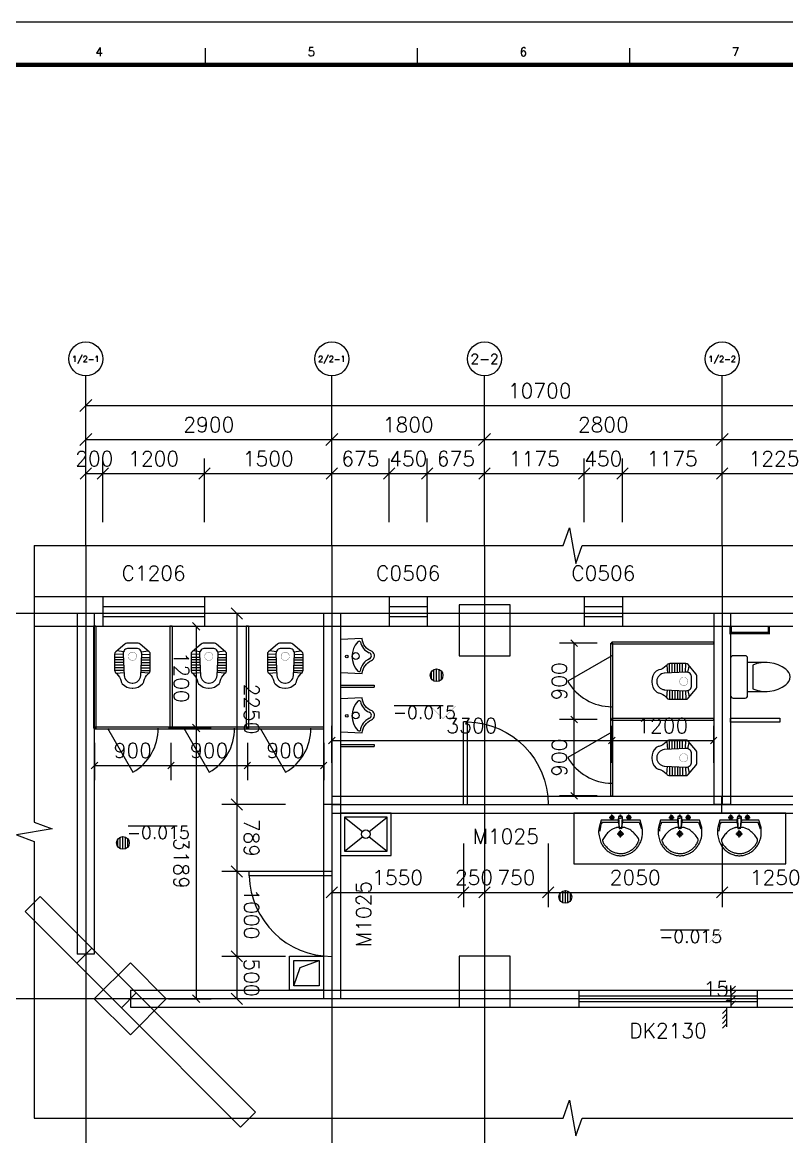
# Model space of a CAD drawing. Header units: inches. Extents: x 0 to 508000, y 0 to 738838.
# Drawn here: x 450194 to 459204, y 299308 to 312438 of the extents above; entities that cross this region are included whole.
import ezdxf
from ezdxf.enums import TextEntityAlignment as Align
from ezdxf.lldxf.tags import DXFTag

# ---------------------------------------------------------------- set-up
doc = ezdxf.new("R2010")
doc.units = ezdxf.units.IN
doc.header["$LTSCALE"] = 1000
doc.header["$MEASUREMENT"] = 0
doc.layers.get('0').update_dxf_attribs({"true_color": 0xffffff})
for name, color, linetype, true_color in [('AXIS', 3, 'Continuous', 0x00ff00), ('COLUMN', 7, 'Continuous', 0xc0c0c0), ('DIM_ELEV', 3, 'Continuous', 0x00ff00), ('DIM_SYMB', 3, 'Continuous', 0x00ff00), ('DOTE', 1, 'DOTE', 0xff0000), ('LATRINE', 6, 'Continuous', 0xff00ff), ('LVTRY', 6, 'Continuous', 0xff00ff), ('PUB_DIM', 3, 'Continuous', 0x00ff00), ('TK', 7, 'Continuous', 0xffffff), ('WALL', 7, 'Continuous', 0xc0c0c0), ('WINDOW', 4, 'Continuous', 0x00ffff), ('WINDOW_TEXT', 7, 'Continuous', 0xffffff), ('ZG-图框层', 4, 'Continuous', 0x00ffff), ('看线', 7, 'Continuous', 0x7fbfff)]:
    doc.layers.add(name, color=color, linetype=linetype, true_color=true_color)
doc.styles.add('ISOCP', font='txt.shx', dxfattribs={"height": 0.2, "bigfont": 'gbcbig.shx'})
doc.styles.add('TXTSTY_ANONYMOUS', font='txt.shx', dxfattribs={"height": 0.2, "bigfont": 'gbcbig.shx'})
tags = doc.linetypes.add('DOTE', pattern=[2.42, 2, -0.2, 0.02, -0.2]).pattern_tags.tags
tags[10:11] = [DXFTag(74, 4), DXFTag(75, 0), DXFTag(340, '0'), DXFTag(46, 0.0), DXFTag(50, 0.0), DXFTag(44, 0.0), DXFTag(45, 0.0)]
tags[8:9] = [DXFTag(74, 4), DXFTag(75, 0), DXFTag(340, '0'), DXFTag(46, 0.0), DXFTag(50, 0.0), DXFTag(44, 0.0), DXFTag(45, 0.0)]
tags[6:7] = [DXFTag(74, 4), DXFTag(75, 0), DXFTag(340, '0'), DXFTag(46, 0.0), DXFTag(50, 0.0), DXFTag(44, 0.0), DXFTag(45, 0.0)]
tags[4:5] = [DXFTag(74, 4), DXFTag(75, 0), DXFTag(340, '0'), DXFTag(46, 0.0), DXFTag(50, 0.0), DXFTag(44, 0.0), DXFTag(45, 0.0)]

# ---------------------------------------------------------------- blocks, each defined once
blk = doc.blocks.new('DAnoyomous14408')
at = {"layer": 'WALL', "lineweight": -3}
for p, q in [((450335, 305672), (450943, 305672)), ((450335, 305672), (450335, 305322)), ((450943, 305672), (450943, 305322)), ((450335, 305322), (450943, 305322))]:
    blk.add_line(p, q, dxfattribs=at)
blk = doc.blocks.new('DAnoyomous14418')
at = {"layer": 'WALL', "lineweight": -3}
for p, q in [((450406, 302137), (450229, 301960)), ((450406, 302137), (451013, 301529)), ((450229, 301960), (450837, 301352)), ((451013, 301529), (450837, 301352))]:
    blk.add_line(p, q, dxfattribs=at)
blk = doc.blocks.new('DAnoyomous14433')
at = {"layer": 'WALL', "lineweight": -3}
for p, q in [((458343, 305472), (458343, 303222)), ((458543, 305472), (458343, 305472)), ((458543, 305472), (458543, 303222)), ((458543, 303222), (458343, 303222))]:
    blk.add_line(p, q, dxfattribs=at)
blk = doc.blocks.new('DAnoyomous14439')
at = {"layer": 'WALL', "lineweight": -3}
for p, q in [((451468, 301033), (453843, 301033)), ((451468, 301033), (451468, 300833)), ((453843, 301033), (453843, 300833)), ((451468, 300833), (453843, 300833))]:
    blk.add_line(p, q, dxfattribs=at)
blk = doc.blocks.new('DAnoyomous14444')
at = {"layer": 'WALL', "lineweight": -3}
for p, q in [((455643, 305672), (458443, 305672)), ((455643, 305672), (455643, 305322)), ((458443, 305672), (458443, 305322)), ((455643, 305322), (458443, 305322))]:
    blk.add_line(p, q, dxfattribs=at)
blk = doc.blocks.new('DAnoyomous14452')
at = {"layer": 'WINDOW', "lineweight": -3}
for p, q in [((456818, 305672), (457268, 305672)), ((456818, 305672), (456818, 305322)), ((456818, 305556), (457268, 305556)), ((457268, 305672), (457268, 305322)), ((456818, 305439), (457268, 305439)), ((456818, 305322), (457268, 305322))]:
    blk.add_line(p, q, dxfattribs=at)
at = {"layer": 'WINDOW_TEXT', "style": 'TXTSTY_ANONYMOUS'}
blk.add_text('C0506', height=175, dxfattribs=at).set_placement((457043, 305947), align=Align.MIDDLE_CENTER)
blk = doc.blocks.new('DAnoyomous14465')
at = {"layer": 'WINDOW', "lineweight": -3}
for p, q in [((456755, 301033), (458855, 301033)), ((456755, 301033), (456755, 300833)), ((456755, 300967), (458855, 300967)), ((458855, 301033), (458855, 300833)), ((456755, 300900), (458855, 300900)), ((456755, 300833), (458855, 300833))]:
    blk.add_line(p, q, dxfattribs=at)
at = {"layer": 'WINDOW_TEXT', "style": 'TXTSTY_ANONYMOUS'}
blk.add_text('DK2130', height=175, dxfattribs=at).set_placement((457805, 300558), align=Align.MIDDLE_CENTER)
blk = doc.blocks.new('$DorLib2D$00000001')
at = {"lineweight": -3}
for p, q in [((0.45, 0.975), (0.5, 0.975)), ((0.45, 0), (0.45, 0.975)), ((0.5, 0), (0.5, 0.975)), ((0.5, 0), (0.45, 0))]:
    blk.add_line(p, q, dxfattribs=at)
at = {"lineweight": 13}
blk.add_arc((0.475, 0), 0.975, 91.4693, 180, dxfattribs=at)
blk = doc.blocks.new('DAnoyomous14469')
at = {"layer": 'WINDOW', "xscale": -1000, "yscale": 1000}
blk.add_blockref('$DorLib2D$00000001', (455893, 303222), dxfattribs=at)
at = {"layer": 'WINDOW_TEXT', "style": 'TXTSTY_ANONYMOUS'}
blk.add_text('M1025', height=175, dxfattribs=at).set_placement((455893, 302847), align=Align.MIDDLE_CENTER)
blk = doc.blocks.new('DAnoyomous14474')
at = {"layer": 'WALL', "lineweight": -3}
for p, q in [((453743, 305472), (453743, 303222)), ((453943, 305472), (453743, 305472)), ((453943, 305472), (453943, 303222)), ((453943, 303222), (453743, 303222))]:
    blk.add_line(p, q, dxfattribs=at)
blk = doc.blocks.new('DAnoyomous14495')
at = {"layer": 'AXIS', "lineweight": -3}
for p, q in [((461343, 308272), (461284, 308331)), ((461643, 308272), (461701, 308331)), ((450943, 306272), (450943, 308272)), ((453843, 306272), (453843, 308272)), ((455643, 306272), (455643, 308272)), ((458443, 306272), (458443, 308272)), ((461343, 306272), (461343, 308272)), ((461643, 306272), (461643, 308272))]:
    blk.add_line(p, q, dxfattribs=at)
for centre in [(450943, 308472), (453843, 308472), (455643, 308472), (458443, 308472), (461143, 308472), (461843, 308472)]:
    blk.add_circle(centre, 200, dxfattribs=at)
at = {"layer": 'AXIS', "color": 7, "true_color": 0xffffff, "style": 'TXTSTY_ANONYMOUS'}
for s, height, p in [('1/2-1', 70, (450943, 308472)), ('2/2-1', 70, (453843, 308472)), ('2-2', 116.7, (455643, 308472)), ('1/2-2', 70, (458443, 308472)), ('2-3', 116.7, (461143, 308472)), ('2-4', 116.7, (461843, 308472))]:
    blk.add_text(s, height=height, dxfattribs=at).set_placement(p, align=Align.MIDDLE_CENTER)
blk = doc.blocks.new('DAnoyomous14502')
at = {"layer": 'AXIS', "lineweight": -3}
for p, q in [((450943, 306651), (450943, 308097)), ((461643, 306651), (461643, 308097)), ((450872, 307852), (451013, 307993)), ((450943, 307922), (461643, 307922)), ((461572, 307852), (461713, 307993))]:
    blk.add_line(p, q, dxfattribs=at)
at = {"layer": 'AXIS', "color": 7, "true_color": 0xffffff, "style": 'TXTSTY_ANONYMOUS'}
blk.add_text('10700', height=175, dxfattribs=at).set_placement((456293, 308097), align=Align.MIDDLE_CENTER)
blk = doc.blocks.new('DAnoyomous14525')
at = {"layer": 'AXIS', "lineweight": -3}
for p, q in [((450943, 306501), (450943, 307697)), ((453843, 306501), (453843, 307697)), ((455643, 306501), (455643, 307697)), ((458443, 306501), (458443, 307697)), ((461343, 306501), (461343, 307697)), ((461643, 306501), (461643, 307697)), ((450872, 307452), (451013, 307593)), ((450943, 307522), (453843, 307522)), ((453772, 307452), (453913, 307593)), ((453843, 307522), (455643, 307522)), ((455572, 307452), (455713, 307593)), ((455643, 307522), (458443, 307522)), ((458372, 307452), (458513, 307593)), ((458443, 307522), (461343, 307522)), ((461272, 307452), (461413, 307593)), ((461343, 307522), (461643, 307522)), ((461572, 307452), (461713, 307593))]:
    blk.add_line(p, q, dxfattribs=at)
at = {"layer": 'AXIS', "color": 7, "true_color": 0xffffff, "style": 'TXTSTY_ANONYMOUS'}
for s, p in [('2900', (452393, 307697)), ('1800', (454743, 307697)), ('2800', (457043, 307697)), ('2900', (459893, 307697)), ('300', (461493, 307697))]:
    blk.add_text(s, height=175, dxfattribs=at).set_placement(p, align=Align.MIDDLE_CENTER)
blk = doc.blocks.new('DAnoyomous14530')
at = {"layer": 'WALL', "lineweight": -3}
for p, q in [((453843, 305672), (455643, 305672)), ((453843, 305672), (453843, 305322)), ((455643, 305672), (455643, 305322)), ((453843, 305322), (455643, 305322))]:
    blk.add_line(p, q, dxfattribs=at)
blk = doc.blocks.new('DAnoyomous14538')
at = {"layer": 'WINDOW', "lineweight": -3}
for p, q in [((454518, 305672), (454968, 305672)), ((454518, 305672), (454518, 305322)), ((454518, 305556), (454968, 305556)), ((454968, 305672), (454968, 305322)), ((454518, 305439), (454968, 305439)), ((454518, 305322), (454968, 305322))]:
    blk.add_line(p, q, dxfattribs=at)
at = {"layer": 'WINDOW_TEXT', "style": 'TXTSTY_ANONYMOUS'}
blk.add_text('C0506', height=175, dxfattribs=at).set_placement((454743, 305947), align=Align.MIDDLE_CENTER)
blk = doc.blocks.new('$lvtry$00000205')
at = {"color": 0, "lineweight": -3}
for p, q in [((-109, -134), (-210, -128)), ((-106, -103), (-182, -88)), ((-109, -124), (-97, -382)), ((48, -60), (-48, -60)), ((97, -382), (109, -124)), ((106, -103), (182, -88)), ((109, -134), (210, -128)), ((-107, -166), (-210, -166)), ((-106, -197), (-210, -197)), ((-104, -227), (-210, -227)), ((-103, -258), (-210, -258)), ((103, -258), (210, -258)), ((104, -227), (210, -227)), ((106, -197), (210, -197)), ((107, -166), (210, -166)), ((-101, -289), (-210, -289)), ((-100, -320), (-210, -320)), ((-191, -354), (-99, -345)), ((191, -354), (99, -345)), ((100, -320), (210, -320)), ((101, -289), (210, -289)), ((-4, -470), (4, -470))]:
    blk.add_line(p, q, dxfattribs=at)
blk.add_lwpolyline([(184, -360, -0.046574), (191, -354, 0.248797), (210, -318), (210, -128, 0.218491), (198, -101), (90, -9, 0.179479), (67, 0), (-67, 0, 0.179479), (-90, -9), (-198, -101, 0.218491), (-210, -128), (-210, -318, 0.248797), (-191, -354, -0.046574), (-184, -360, -0.139709), (-135, -448, 0.12003), (-120, -477, 0.218108), (-4, -530), (4, -530, 0.218108), (120, -477, 0.12003), (135, -448, -0.139709)], format="xyb", close=True, dxfattribs=at)
at = {"color": 0, "lineweight": -3, "const_width": 3}
blk.add_lwpolyline([(49, -153, 1), (-49, -153, 1)], format="xyb", close=True, dxfattribs=at)
at = {"color": 0, "lineweight": -3}
for centre, radius, start, end in [((-48, -121), 61, 90, 182.693), ((48, -121), 61, 357.307, 90), ((-4, -377), 92.8, 182.693, 270), ((4, -377), 92.8, 270, 357.307)]:
    blk.add_arc(centre, radius, start, end, dxfattribs=at)
blk = doc.blocks.new('DAnoyomous14545')
at = {"layer": 'LATRINE', "lineweight": -3}
for p, q in [((458343, 304236), (457143, 304236)), ((457143, 304211), (457143, 304236)), ((458343, 304211), (458343, 304236)), ((458343, 304211), (457143, 304211))]:
    blk.add_line(p, q, dxfattribs=at)
blk = doc.blocks.new('DAnoyomous14550')
at = {"layer": 'LATRINE', "lineweight": -3}
for p, q in [((457130, 303324), (457130, 304224)), ((457130, 304224), (457155, 304224)), ((457155, 303324), (457155, 304224)), ((457130, 303324), (457155, 303324))]:
    blk.add_line(p, q, dxfattribs=at)
blk = doc.blocks.new('$TCHSYS$APDOOR2D')
at = {"lineweight": -3}
blk.add_line((0.5, 0), (0, 0.866), dxfattribs=at)
at = {"lineweight": 13}
blk.add_arc((0.5, 0), 1, 120, 180, dxfattribs=at)
blk = doc.blocks.new('DAnoyomous14553')
at = {"layer": 'LATRINE', "xscale": 600, "yscale": 600, "rotation": 90}
blk.add_blockref('$TCHSYS$APDOOR2D', (457143, 303774), dxfattribs=at)
blk = doc.blocks.new('DAnoyomous14558')
at = {"layer": 'LATRINE', "lineweight": -3}
for p, q in [((458343, 305136), (457143, 305136)), ((457143, 305111), (457143, 305136)), ((458343, 305111), (457143, 305111)), ((458343, 305111), (458343, 305136))]:
    blk.add_line(p, q, dxfattribs=at)
blk = doc.blocks.new('DAnoyomous14563')
at = {"layer": 'LATRINE', "lineweight": -3}
for p, q in [((457130, 304224), (457130, 305124)), ((457130, 305124), (457155, 305124)), ((457155, 304224), (457155, 305124)), ((457130, 304224), (457155, 304224))]:
    blk.add_line(p, q, dxfattribs=at)
blk = doc.blocks.new('DAnoyomous14566')
at = {"layer": 'LATRINE', "xscale": 600, "yscale": 600, "rotation": 90}
blk.add_blockref('$TCHSYS$APDOOR2D', (457143, 304674), dxfattribs=at)
blk = doc.blocks.new('DAnoyomous14574')
at = {"layer": 'LATRINE', "lineweight": -3}
for p, q in [((452834, 305322), (452834, 304122)), ((452859, 305322), (452834, 305322)), ((452859, 305322), (452859, 304122)), ((452859, 304122), (452834, 304122))]:
    blk.add_line(p, q, dxfattribs=at)
blk = doc.blocks.new('DAnoyomous14579')
at = {"layer": 'LATRINE', "lineweight": -3}
for p, q in [((453747, 304135), (452847, 304135)), ((452847, 304110), (452847, 304135)), ((453747, 304110), (452847, 304110)), ((453747, 304110), (453747, 304135))]:
    blk.add_line(p, q, dxfattribs=at)
blk = doc.blocks.new('DAnoyomous14582')
at = {"layer": 'LATRINE', "xscale": 600, "yscale": 600, "rotation": 180}
blk.add_blockref('$TCHSYS$APDOOR2D', (453297, 304122), dxfattribs=at)
blk = doc.blocks.new('DAnoyomous14587')
at = {"layer": 'LATRINE', "lineweight": -3}
for p, q in [((451934, 305322), (451934, 304122)), ((451959, 305322), (451934, 305322)), ((451959, 305322), (451959, 304122)), ((451959, 304122), (451934, 304122))]:
    blk.add_line(p, q, dxfattribs=at)
blk = doc.blocks.new('DAnoyomous14592')
at = {"layer": 'LATRINE', "lineweight": -3}
for p, q in [((452847, 304135), (451947, 304135)), ((451947, 304110), (451947, 304135)), ((452847, 304110), (451947, 304110)), ((452847, 304110), (452847, 304135))]:
    blk.add_line(p, q, dxfattribs=at)
blk = doc.blocks.new('DAnoyomous14595')
at = {"layer": 'LATRINE', "xscale": 600, "yscale": 600, "rotation": 180}
blk.add_blockref('$TCHSYS$APDOOR2D', (452397, 304122), dxfattribs=at)
blk = doc.blocks.new('DAnoyomous14600')
at = {"layer": 'LATRINE', "lineweight": -3}
for p, q in [((451035, 305322), (451035, 304122)), ((451060, 305322), (451035, 305322)), ((451060, 305322), (451060, 304122)), ((451060, 304122), (451035, 304122))]:
    blk.add_line(p, q, dxfattribs=at)
blk = doc.blocks.new('DAnoyomous14605')
at = {"layer": 'LATRINE', "lineweight": -3}
for p, q in [((451947, 304135), (451047, 304135)), ((451047, 304110), (451047, 304135)), ((451947, 304110), (451047, 304110)), ((451947, 304110), (451947, 304135))]:
    blk.add_line(p, q, dxfattribs=at)
blk = doc.blocks.new('DAnoyomous14608')
at = {"layer": 'LATRINE', "xscale": 600, "yscale": 600, "rotation": 180}
blk.add_blockref('$TCHSYS$APDOOR2D', (451497, 304122), dxfattribs=at)
blk = doc.blocks.new('DAnoyomous14612')
at = {"layer": 'WINDOW', "xscale": 1000, "yscale": 1000, "rotation": 89.99999999999999}
blk.add_blockref('$DorLib2D$00000001', (453843, 301933), dxfattribs=at)
at = {"layer": 'WINDOW_TEXT', "style": 'TXTSTY_ANONYMOUS'}
blk.add_text('M1025', height=175, rotation=90, dxfattribs=at).set_placement((454218, 301933), align=Align.MIDDLE_CENTER)
blk = doc.blocks.new('$lvtry$00000227')
at = {"color": 0, "lineweight": -3}
blk.add_lwpolyline([(53, -374, -0.307493), (205, -257), (195, 0), (-195, 0), (-205, -256, -0.265776), (-54, -366, 0.591279)], format="xyb", close=True, dxfattribs=at)
for centre, radius in [((-6, -75), 15.8), ((-1, -182), 40.3)]:
    blk.add_circle(centre, radius, dxfattribs=at)
for centre, radius, start, end in [((-161, -223), 22.7, 134.5857, 206.4573), ((-200, -412), 179, 22.2984, 83.8043), ((-5, -382), 245, 45.4143, 134.5857), ((199, -407), 174, 100.5676, 157.7034), ((153, -222), 20.3, 314.5857, 45.4143), ((1, -326), 39.6, 206.4354, 337.7034)]:
    blk.add_arc(centre, radius, start, end, dxfattribs=at)
blk = doc.blocks.new('DAnoyomous14619')
at = {"layer": 'LATRINE', "lineweight": -3}
for p, q in [((453943, 303930), (454343, 303930)), ((453943, 303930), (453943, 303905)), ((453943, 303905), (454343, 303905)), ((454343, 303930), (454343, 303905))]:
    blk.add_line(p, q, dxfattribs=at)
blk = doc.blocks.new('DAnoyomous14624')
at = {"layer": 'LATRINE', "lineweight": -3}
for p, q in [((453943, 304629), (454343, 304629)), ((453943, 304629), (453943, 304604)), ((454343, 304629), (454343, 304604)), ((453943, 304604), (454343, 304604))]:
    blk.add_line(p, q, dxfattribs=at)
blk = doc.blocks.new('DAnoyomous14633')
at = {"layer": 'WALL', "lineweight": -3}
for p, q in [((458443, 305672), (461343, 305672)), ((458443, 305672), (458443, 305322)), ((461343, 305672), (461343, 305322)), ((458443, 305322), (461343, 305322))]:
    blk.add_line(p, q, dxfattribs=at)
blk = doc.blocks.new('DAnoyomous14646')
at = {"layer": 'WALL', "lineweight": -3}
for p, q in [((453843, 303322), (458435, 303322)), ((453843, 303322), (453843, 303122)), ((458435, 303322), (458435, 303122)), ((453843, 303122), (458435, 303122))]:
    blk.add_line(p, q, dxfattribs=at)
blk = doc.blocks.new('$lvtry$00000192')
at = {"lineweight": -3}
for p, q in [((-108, -66), (-109, 3)), ((111, -66), (110, 4)), ((-256, -140), (-246, -114)), ((-236, -86), (-246, -114)), ((-234, -86), (-26, -86)), ((-143, -32), (-74, -31)), ((-29, -62), (-28, -68)), ((-28, -68), (-17, -160)), ((-23, -21), (-17, -160)), ((-22, -40), (1, -40)), ((23, -40), (1, -40)), ((25, -22), (15, -161)), ((30, -62), (15, -161)), ((26, -86), (244, -86)), ((76, -31), (145, -31)), ((244, -86), (272, -164)), ((244, -86), (264, -140)), ((-256, -140), (-264, -185)), ((-264, -185), (-264, -190)), ((-42, -220), (44, -219)), ((-17, -151), (-1, -151)), ((-17, -160), (-1, -160)), ((16, -151), (-1, -151)), ((15, -161), (-1, -160)), ((1, -263), (0, -177))]:
    blk.add_line(p, q, dxfattribs=at)
blk.add_lwpolyline([(-29, -62), (-249, -62), (-276, -148, 0.044851), (-281, -206, 0.06689), (-276, -244, 0.023023), (-257, -305, 0.044853), (-243, -334, 0.043799), (-214, -374, 0.044001), (-179, -408, 0.042834), (-139, -435, 0.043018), (-94, -456, 0.042273), (-46, -468, 0.042347), (3, -472, 0.04234), (52, -468, 0.042268), (100, -456, 0.043003), (145, -436, 0.042821), (186, -409, 0.043985), (221, -375, 0.043782), (250, -335, 0.044843), (274, -286, 0.059205), (284, -246, 0.030672), (287, -189, 0.04375), (284, -150), (284, -150), (284, -148), (256, -62), (30, -62), (30, -59), (25, -22), (1, -21), (-23, -21), (-29, -58)], format="xyb", close=True, dxfattribs=at)
for centre, radius in [((-108, -32), 23.8), ((-108, -32), 14.2), ((110, -31), 23.8), ((110, -31), 14.2), ((1, -220), 28.5), ((1, -220), 19)]:
    blk.add_circle(centre, radius, dxfattribs=at)
for centre, radius, start, end in [((0, -10), 6.83, 79.8328, 278.7823), ((2, -10), 6.83, 259.8328, 98.7823), ((7, -422), 271, 137.4608, 149.5466), ((186, -586), 514, 131.4907, 137.4608), ((-23, -350), 199, 122.0285, 131.4907), ((-5, -378), 232, 111.757, 122.0285), ((8, -413), 269, 102.1867, 111.757), ((-38, -199), 51, 92.3066, 102.1867), ((-31, -377), 229, 87.3151, 92.3066), ((42, -362), 216, 92.3066, 95.9177), ((35, -183), 37.4, 84.4115, 92.3066), ((19, -341), 196, 72.8891, 84.4115), ((-5, -420), 279, 63.1741, 72.8891), ((42, -328), 175, 53.2408, 63.1741), ((-199, -650), 577, 47.667, 53.2408), ((6, -425), 273, 33.1938, 47.667), ((-208, -295), 22, 149.5466, 185.8883), ((-197, -294), 33.4, 185.8883, 200.4186), ((-121, -266), 114, 200.4186, 208.9861), ((-48, -226), 198, 208.9861, 220.7228), ((9, -177), 272, 220.7228, 230.792), ((6, -186), 261, 308.8916, 318.9572), ((31, -208), 228, 318.9572, 329.6928), ((131, -266), 112, 329.6928, 339.2553), ((211, -291), 27.9, 352.9103, 33.1938), ((189, -288), 49.9, 339.2553, 352.9103), ((2, -185), 262, 230.792, 240.6116), ((2, -186), 261, 240.6116, 250.459), ((4, -179), 268, 250.459, 260.1468), ((4, -180), 267, 260.1468, 269.8461), ((4, -180), 267, 269.8461, 279.544), ((4, -179), 268, 279.544, 289.2308), ((6, -186), 261, 289.2308, 299.0751), ((5, -185), 262, 299.0751, 308.8916)]:
    blk.add_arc(centre, radius, start, end, dxfattribs=at)
blk = doc.blocks.new('$lvtry$00000171')
at = {"lineweight": -3}
for p, q in [((-74, 11), (-11, 74)), ((-70, -27), (27, 70)), ((-53, -53), (53, 53)), ((-27, -70), (70, 27)), ((11, -74), (74, -11))]:
    blk.add_line(p, q, dxfattribs=at)
blk.add_circle((0, 0), 75, dxfattribs=at)
blk = doc.blocks.new('$lvtry$00000191')
at = {"color": 0, "lineweight": -3}
for p, q in [((-250, -50), (-39, -219)), ((39, -219), (250, -50)), ((-250, -450), (-39, -281)), ((39, -281), (250, -450))]:
    blk.add_line(p, q, dxfattribs=at)
for points in [[(300, -500), (300, 0), (-300, 0), (-300, -500)], [(250, -450), (250, -50), (-250, -50), (-250, -450)]]:
    blk.add_lwpolyline(points, close=True, dxfattribs=at)
blk.add_circle((0, -250), 50, dxfattribs=at)
blk = doc.blocks.new('$plan$00001613')
at = {"color": 7, "lineweight": -3, "true_color": 0xffffff}
blk.add_line((-260, -140), (-260, 140), dxfattribs=at)
at = {"lineweight": -3}
blk.add_line((-200, 170), (-200, -170), dxfattribs=at)
blk.add_lwpolyline([(-430, -170), (-200, -170), (-200, -220, 0.414214), (-170, -250), (-30, -250, 0.414214), (0, -220), (0, 220, 0.414214), (-30, 250), (-170, 250, 0.414214), (-200, 220), (-200, 170), (-430, 170)], format="xyb", dxfattribs=at)
at = {"color": 7, "lineweight": -3, "true_color": 0xffffff}
for centre, radius, start, end in [((-413, -227), 398, 67.4505, 126.6381), ((-590, 0), 110, 123.4509, 236.5491), ((-413, 227), 398, 233.3619, 292.5495)]:
    blk.add_arc(centre, radius, start, end, dxfattribs=at)
blk = doc.blocks.new('DAnoyomous14672')
at = {"layer": 'WINDOW', "lineweight": -3}
for p, q in [((451143, 305672), (452343, 305672)), ((451143, 305672), (451143, 305322)), ((451143, 305556), (452343, 305556)), ((452343, 305672), (452343, 305322)), ((451143, 305439), (452343, 305439)), ((451143, 305322), (452343, 305322))]:
    blk.add_line(p, q, dxfattribs=at)
at = {"layer": 'WINDOW_TEXT', "style": 'TXTSTY_ANONYMOUS'}
blk.add_text('C1206', height=175, dxfattribs=at).set_placement((451743, 305947), align=Align.MIDDLE_CENTER)
blk = doc.blocks.new('DAnoyomous14697')
at = {"layer": 'WALL', "lineweight": -3}
for p, q in [((453843, 301033), (455643, 301033)), ((453843, 301033), (453843, 300833)), ((455643, 301033), (455643, 300833)), ((453843, 300833), (455643, 300833))]:
    blk.add_line(p, q, dxfattribs=at)
blk = doc.blocks.new('bdfhfgjfj')
at = {"color": 250, "lineweight": -3, "true_color": 0x333333}
for p, q in [((85993257, 51520637), (85993481, 51520719)), ((85993181, 51520419), (85993257, 51520637))]:
    blk.add_line(p, q, dxfattribs=at)
for points in [[(85993531, 51520369), (85993131, 51520369), (85993131, 51520769), (85993531, 51520769)], [(85993481, 51520419), (85993181, 51520419), (85993181, 51520719), (85993481, 51520719)]]:
    blk.add_lwpolyline(points, close=True, dxfattribs=at)
blk = doc.blocks.new('DAnoyomous14704')
at = {"layer": 'WALL', "lineweight": -3}
for p, q in [((451538, 301004), (451362, 300827)), ((451538, 301004), (452945, 299598)), ((451362, 300827), (452768, 299421)), ((452945, 299598), (452768, 299421))]:
    blk.add_line(p, q, dxfattribs=at)
blk = doc.blocks.new('DAnoyomous14709')
at = {"layer": 'COLUMN', "lineweight": -3}
for p, q in [((451468, 301358), (451043, 300933)), ((451892, 300933), (451468, 301358)), ((451043, 300933), (451468, 300509)), ((451468, 300509), (451892, 300933))]:
    blk.add_line(p, q, dxfattribs=at)
blk = doc.blocks.new('DAnoyomous14714')
at = {"layer": 'COLUMN', "lineweight": -3}
for p, q in [((455943, 305573), (455343, 305573)), ((455343, 305573), (455343, 304973)), ((455943, 304973), (455943, 305573)), ((455343, 304973), (455943, 304973))]:
    blk.add_line(p, q, dxfattribs=at)
blk = doc.blocks.new('DAnoyomous14719')
at = {"layer": 'COLUMN', "lineweight": -3}
for p, q in [((455943, 301434), (455343, 301434)), ((455343, 301434), (455343, 300834)), ((455943, 300834), (455943, 301434)), ((455343, 300834), (455943, 300834))]:
    blk.add_line(p, q, dxfattribs=at)
blk = doc.blocks.new('DAnoyomous14739')
at = {"layer": 'WALL', "lineweight": -3}
for p, q in [((455643, 301033), (461343, 301033)), ((455643, 301033), (455643, 300833)), ((461343, 301033), (461343, 300833)), ((455643, 300833), (461343, 300833))]:
    blk.add_line(p, q, dxfattribs=at)
blk = doc.blocks.new('DAnoyomous14749')
at = {"layer": 'WALL', "lineweight": -3}
for p, q in [((450843, 305472), (450843, 301458)), ((451043, 305472), (450843, 305472)), ((451043, 305472), (451043, 301458)), ((451043, 301458), (450843, 301458))]:
    blk.add_line(p, q, dxfattribs=at)
blk = doc.blocks.new('DAnoyomous14754')
at = {"layer": 'WALL', "lineweight": -3}
for p, q in [((450943, 305672), (453843, 305672)), ((450943, 305672), (450943, 305322)), ((453843, 305672), (453843, 305322)), ((450943, 305322), (453843, 305322))]:
    blk.add_line(p, q, dxfattribs=at)
blk = doc.blocks.new('DAnoyomous14759')
at = {"layer": 'WALL', "lineweight": -3}
for p, q in [((451013, 301529), (450837, 301352)), ((451013, 301529), (451538, 301004)), ((450837, 301352), (451362, 300827)), ((451538, 301004), (451362, 300827))]:
    blk.add_line(p, q, dxfattribs=at)
blk = doc.blocks.new('DAnoyomous14818')
at = {"layer": 'PUB_DIM', "lineweight": -3}
for p, q in [((450943, 306547), (450943, 307297)), ((451142, 306547), (451142, 307297)), ((452342, 306547), (452342, 307297)), ((453843, 306547), (453843, 307297)), ((454518, 306547), (454518, 307297)), ((454968, 306547), (454968, 307297)), ((455643, 306547), (455643, 307297)), ((456818, 306547), (456818, 307297)), ((457268, 306547), (457268, 307297)), ((458443, 306547), (458443, 307297)), ((459668, 306547), (459668, 307297)), ((460118, 306547), (460118, 307297)), ((461343, 306547), (461343, 307297)), ((461643, 306547), (461643, 307297)), ((450876, 307056), (451009, 307189)), ((450943, 307122), (451142, 307122)), ((451076, 307056), (451209, 307189)), ((451142, 307122), (452342, 307122)), ((452276, 307056), (452409, 307189)), ((452342, 307122), (453843, 307122)), ((453776, 307056), (453909, 307189)), ((453843, 307122), (454518, 307122)), ((454451, 307056), (454584, 307189)), ((454518, 307122), (454968, 307122)), ((454901, 307056), (455034, 307189)), ((454968, 307122), (455643, 307122)), ((455576, 307056), (455709, 307189)), ((455643, 307122), (456818, 307122)), ((456751, 307056), (456884, 307189)), ((456818, 307122), (457268, 307122)), ((457201, 307056), (457334, 307189)), ((457268, 307122), (458443, 307122)), ((458376, 307056), (458509, 307189)), ((458443, 307122), (459668, 307122)), ((459601, 307056), (459734, 307189)), ((459668, 307122), (460118, 307122)), ((460051, 307056), (460184, 307189)), ((460118, 307122), (461343, 307122)), ((461276, 307056), (461409, 307189)), ((461343, 307122), (461643, 307122)), ((461576, 307056), (461709, 307189))]:
    blk.add_line(p, q, dxfattribs=at)
at = {"layer": 'PUB_DIM', "color": 7, "true_color": 0xffffff, "style": 'TXTSTY_ANONYMOUS'}
for s, p in [('200', (451043, 307297)), ('1200', (451742, 307297)), ('1500', (453093, 307297)), ('675', (454180, 307297)), ('450', (454743, 307297)), ('675', (455305, 307297)), ('1175', (456230, 307297)), ('450', (457043, 307297)), ('1175', (457855, 307297)), ('1225', (459055, 307297)), ('450', (459893, 307297)), ('1225', (460730, 307297)), ('300', (461493, 307297))]:
    blk.add_text(s, height=175, dxfattribs=at).set_placement(p, align=Align.MIDDLE_CENTER)
blk = doc.blocks.new('DAnoyomous14823')
at = {"layer": 'WALL', "lineweight": -3}
for p, q in [((453743, 303222), (453743, 300933)), ((453943, 303222), (453743, 303222)), ((453943, 303222), (453943, 300933)), ((453943, 300933), (453743, 300933))]:
    blk.add_line(p, q, dxfattribs=at)
blk = doc.blocks.new('DAnoyomous14834')
at = {"layer": 'DIM_SYMB', "lineweight": -3}
for p, q in [((450335, 306272), (450335, 303013)), ((450545, 302937), (450125, 302863)), ((450335, 303013), (450545, 302937)), ((450125, 302863), (450335, 302787)), ((450335, 302787), (450335, 299527))]:
    blk.add_line(p, q, dxfattribs=at)
blk = doc.blocks.new('DAnoyomous14840')
at = {"layer": 'DIM_SYMB', "lineweight": -3}
for p, q in [((456568, 299527), (456644, 299737)), ((456644, 299737), (456718, 299317)), ((450335, 299527), (456568, 299527)), ((456718, 299317), (456794, 299527)), ((456794, 299527), (463028, 299527))]:
    blk.add_line(p, q, dxfattribs=at)
blk = doc.blocks.new('DAnoyomous14846')
at = {"layer": 'DIM_SYMB', "lineweight": -3}
for p, q in [((456568, 306272), (456644, 306482)), ((456644, 306482), (456718, 306062)), ((450335, 306272), (456568, 306272)), ((456718, 306062), (456794, 306272)), ((456794, 306272), (463028, 306272))]:
    blk.add_line(p, q, dxfattribs=at)
blk = doc.blocks.new('DAnoyomous14872')
at = {"layer": 'WALL', "lineweight": -3}
for p, q in [((458435, 303322), (461343, 303322)), ((458435, 303322), (458435, 303122)), ((461343, 303322), (461343, 303122)), ((458435, 303122), (461343, 303122))]:
    blk.add_line(p, q, dxfattribs=at)
blk = doc.blocks.new('DAnoyomous14892')
at = {"layer": 'AXIS', "lineweight": -3}
for p, q in [((450335, 305472), (448335, 305472)), ((450335, 300933), (448335, 300933))]:
    blk.add_line(p, q, dxfattribs=at)
for centre in [(448135, 305472), (448135, 300933)]:
    blk.add_circle(centre, 200, dxfattribs=at)
at = {"layer": 'AXIS', "color": 7, "true_color": 0xffffff, "style": 'TXTSTY_ANONYMOUS'}
for s, p in [('2-E', (448135, 305472)), ('2-C', (448135, 300933))]:
    blk.add_text(s, height=116.7, dxfattribs=at).set_placement(p, align=Align.MIDDLE_CENTER)
blk = doc.blocks.new('DAnoyomous14924')
at = {"layer": 'AXIS', "lineweight": -3}
for p, q in [((450943, 299527), (450943, 297527)), ((453843, 299527), (453843, 297527)), ((455643, 299527), (455643, 297527)), ((461343, 299527), (461343, 297527)), ((461643, 299527), (461643, 297527)), ((461343, 297527), (461284, 297469)), ((461643, 297527), (461701, 297469))]:
    blk.add_line(p, q, dxfattribs=at)
for centre in [(450943, 297327), (453843, 297327), (455643, 297327), (461143, 297327), (461843, 297327)]:
    blk.add_circle(centre, 200, dxfattribs=at)
at = {"layer": 'AXIS', "color": 7, "true_color": 0xffffff, "style": 'TXTSTY_ANONYMOUS'}
for s, height, p in [('1/2-1', 70, (450943, 297327)), ('2/2-1', 70, (453843, 297327)), ('2-2', 116.7, (455643, 297327)), ('2-3', 116.7, (461143, 297327)), ('2-4', 116.7, (461843, 297327))]:
    blk.add_text(s, height=height, dxfattribs=at).set_placement(p, align=Align.MIDDLE_CENTER)
blk = doc.blocks.new('DAnoyomous15008')
at = {"layer": 'PUB_DIM', "lineweight": -3}
for p, q in [((453843, 302762), (453843, 302012)), ((455393, 302762), (455393, 302012)), ((455643, 302762), (455643, 302012)), ((456393, 302762), (456393, 302012)), ((458443, 302762), (458443, 302012)), ((459693, 302762), (459693, 302012)), ((460693, 302762), (460693, 302012)), ((461343, 302762), (461343, 302012)), ((453909, 302253), (453776, 302121)), ((453843, 302187), (455393, 302187)), ((455459, 302253), (455326, 302121)), ((455393, 302187), (455643, 302187)), ((455709, 302253), (455576, 302121)), ((455643, 302187), (456393, 302187)), ((456459, 302253), (456326, 302121)), ((456393, 302187), (458443, 302187)), ((458509, 302253), (458376, 302121)), ((458443, 302187), (459693, 302187)), ((459759, 302253), (459626, 302121)), ((459693, 302187), (460693, 302187)), ((460759, 302253), (460626, 302121)), ((460693, 302187), (461343, 302187)), ((461409, 302253), (461276, 302121))]:
    blk.add_line(p, q, dxfattribs=at)
at = {"layer": 'PUB_DIM', "color": 7, "true_color": 0xffffff, "style": 'TXTSTY_ANONYMOUS'}
for s, p in [('1550', (454618, 302362)), ('250', (455518, 302362)), ('750', (456018, 302362)), ('2050', (457418, 302362)), ('1250', (459068, 302362)), ('1000', (460193, 302362)), ('650', (461018, 302362))]:
    blk.add_text(s, height=175, dxfattribs=at).set_placement(p, align=Align.MIDDLE_CENTER)
blk = doc.blocks.new('DAnoyomous15027')
at = {"layer": 'PUB_DIM', "lineweight": -3}
for p, q in [((453297, 305472), (452547, 305472)), ((452788, 305406), (452656, 305539)), ((452722, 305472), (452722, 303222)), ((453297, 303222), (452547, 303222)), ((452788, 303156), (452656, 303289)), ((452722, 303222), (452722, 302433)), ((453297, 302433), (452547, 302433)), ((452788, 302367), (452656, 302500)), ((452722, 302433), (452722, 301433)), ((452788, 301367), (452656, 301500)), ((453297, 301433), (452547, 301433)), ((452722, 301433), (452722, 300933)), ((452788, 300867), (452656, 301000)), ((453297, 300933), (452547, 300933))]:
    blk.add_line(p, q, dxfattribs=at)
at = {"layer": 'PUB_DIM', "color": 7, "true_color": 0xffffff, "style": 'TXTSTY_ANONYMOUS'}
for s, p in [('2250', (452897, 304347)), ('789', (452897, 302828)), ('1000', (452897, 301933)), ('500', (452897, 301183))]:
    blk.add_text(s, height=175, rotation=270, dxfattribs=at).set_placement(p, align=Align.MIDDLE_CENTER)
blk = doc.blocks.new('DAnoyomous15038')
at = {"layer": 'PUB_DIM', "lineweight": -3}
for p, q in [((453843, 303712), (453843, 304151)), ((457143, 303712), (457143, 304151)), ((458343, 303712), (458343, 304151)), ((453804, 303937), (453882, 304015)), ((453843, 303976), (457143, 303976)), ((457104, 303937), (457182, 304015)), ((457143, 303976), (458343, 303976)), ((458304, 303937), (458382, 304015))]:
    blk.add_line(p, q, dxfattribs=at)
at = {"layer": 'PUB_DIM', "color": 7, "true_color": 0xffffff, "style": 'TXTSTY_ANONYMOUS'}
for s, p in [('3300', (455493, 304151)), ('1200', (457743, 304151))]:
    blk.add_text(s, height=175, dxfattribs=at).set_placement(p, align=Align.MIDDLE_CENTER)
blk = doc.blocks.new('DAnoyomous15049')
at = {"layer": 'PUB_DIM', "lineweight": -3}
for p, q in [((456738, 305085), (456659, 305163)), ((456968, 305124), (456524, 305124)), ((456699, 304224), (456699, 305124)), ((456738, 304185), (456659, 304263)), ((456968, 304224), (456524, 304224)), ((456699, 303324), (456699, 304224)), ((456968, 303324), (456524, 303324)), ((456738, 303285), (456659, 303363))]:
    blk.add_line(p, q, dxfattribs=at)
at = {"layer": 'PUB_DIM', "color": 7, "true_color": 0xffffff, "style": 'TXTSTY_ANONYMOUS'}
for p in [(456524, 304674), (456524, 303774)]:
    blk.add_text('900', height=175, rotation=90, dxfattribs=at).set_placement(p, align=Align.MIDDLE_CENTER)
blk = doc.blocks.new('DAnoyomous15060')
at = {"layer": 'PUB_DIM', "lineweight": -3}
for p, q in [((451918, 305322), (452419, 305322)), ((452200, 305367), (452288, 305278)), ((452244, 305322), (452244, 304122)), ((451918, 304122), (452419, 304122)), ((452200, 304167), (452288, 304078)), ((452244, 304122), (452244, 300933)), ((452200, 300978), (452288, 300889)), ((451918, 300933), (452419, 300933))]:
    blk.add_line(p, q, dxfattribs=at)
at = {"layer": 'PUB_DIM', "color": 7, "true_color": 0xffffff, "style": 'TXTSTY_ANONYMOUS'}
for s, p in [('1200', (452069, 304722)), ('3189', (452069, 302528))]:
    blk.add_text(s, height=175, rotation=270, dxfattribs=at).set_placement(p, align=Align.MIDDLE_CENTER)
blk = doc.blocks.new('DAnoyomous15075')
at = {"layer": 'PUB_DIM', "lineweight": -3}
for p, q in [((451047, 303947), (451047, 303508)), ((451947, 303947), (451947, 303508)), ((452847, 303947), (452847, 303508)), ((453747, 303947), (453747, 303508)), ((451086, 303722), (451008, 303644)), ((451986, 303722), (451908, 303644)), ((452886, 303722), (452808, 303644)), ((453785, 303722), (453708, 303644)), ((451047, 303683), (451947, 303683)), ((451947, 303683), (452847, 303683)), ((452847, 303683), (453747, 303683))]:
    blk.add_line(p, q, dxfattribs=at)
at = {"layer": 'PUB_DIM', "color": 7, "true_color": 0xffffff, "style": 'TXTSTY_ANONYMOUS'}
for p in [(451497, 303858), (452397, 303858), (453297, 303858)]:
    blk.add_text('900', height=175, dxfattribs=at).set_placement(p, align=Align.MIDDLE_CENTER)
blk = doc.blocks.new('DAnoyomous15079')
at = {"layer": 'DIM_ELEV', "lineweight": -3}
blk.add_line((458291, 301743), (457716, 301743), dxfattribs=at)
at = {"layer": 'DIM_ELEV', "lineweight": -3, "const_width": 1}
blk.add_lwpolyline([(458141, 301743), (458441, 301743), (458291, 301593)], close=True, dxfattribs=at)
at = {"layer": 'DIM_ELEV', "color": 7, "true_color": 0xffffff, "style": 'TXTSTY_ANONYMOUS'}
blk.add_text('-0.015', height=148.8, dxfattribs=at).set_placement((458441, 301593), align=Align.RIGHT)
blk = doc.blocks.new('DAnoyomous15087')
at = {"layer": 'DIM_ELEV', "lineweight": -3}
blk.add_line((455153, 304383), (454577, 304383), dxfattribs=at)
at = {"layer": 'DIM_ELEV', "lineweight": -3, "const_width": 1}
blk.add_lwpolyline([(455003, 304383), (455303, 304383), (455153, 304233)], close=True, dxfattribs=at)
at = {"layer": 'DIM_ELEV', "color": 7, "true_color": 0xffffff, "style": 'TXTSTY_ANONYMOUS'}
blk.add_text('-0.015', height=148.8, dxfattribs=at).set_placement((455303, 304233), align=Align.RIGHT)
blk = doc.blocks.new('DAnoyomous15091')
at = {"layer": 'DIM_ELEV', "lineweight": -3}
blk.add_line((452018, 302968), (451442, 302968), dxfattribs=at)
at = {"layer": 'DIM_ELEV', "lineweight": -3, "const_width": 1}
blk.add_lwpolyline([(451868, 302968), (452168, 302968), (452018, 302818)], close=True, dxfattribs=at)
at = {"layer": 'DIM_ELEV', "color": 7, "true_color": 0xffffff, "style": 'TXTSTY_ANONYMOUS'}
blk.add_text('-0.015', height=148.8, dxfattribs=at).set_placement((452168, 302818), align=Align.RIGHT)
blk = doc.blocks.new('DAnoyomous15109')
at = {"layer": 'PUB_DIM', "lineweight": -3}
for p, q in [((458497, 301008), (458497, 301089)), ((458547, 301008), (458547, 301089)), ((458490, 300906), (458505, 300921)), ((458547, 300914), (458497, 300914)), ((458540, 300906), (458555, 300921))]:
    blk.add_line(p, q, dxfattribs=at)
at = {"layer": 'PUB_DIM', "color": 7, "true_color": 0xffffff, "style": 'TXTSTY_ANONYMOUS'}
blk.add_text('15', height=175, rotation=360, dxfattribs=at).set_placement((458372, 301051), align=Align.MIDDLE_CENTER)

msp = doc.modelspace()

# ---------------------------------------------------------------- linework, layer by layer
at = {"lineweight": -3}
for p, q in [((458547, 301030), (458599, 301082)), ((458547, 301066), (458547, 300833)), ((458547, 301066), (458547, 300833)), ((458547, 300971), (458599, 301023)), ((458547, 300913), (458599, 300965)), ((458497, 300601), (458497, 300833)), ((458547, 300855), (458599, 300907)), ((458497, 300812), (458446, 300760)), ((458497, 300754), (458446, 300702)), ((458497, 300695), (458446, 300643)), ((458497, 300637), (458446, 300585))]:
    msp.add_line(p, q, dxfattribs=at)
at = {"lineweight": -3, "const_width": 30}
msp.add_lwpolyline([(458543, 305322), (458543, 305242), (458993, 305242), (458993, 305322)], dxfattribs=at)
at = {"lineweight": -3}
msp.add_lwpolyline([(458543, 304192), (458543, 304241), (459122, 304241), (459122, 304192)], close=True, dxfattribs=at)
at = {"layer": 'DOTE', "lineweight": -3}
for p, q in [((450943, 306272), (450943, 299527)), ((453843, 306272), (453843, 299527)), ((455643, 306272), (455643, 299527)), ((458443, 306272), (458443, 303222)), ((463028, 305472), (450335, 305472)), ((453843, 303222), (463028, 303222)), ((463028, 300933), (450335, 300933))]:
    msp.add_line(p, q, dxfattribs=at)
at = {"layer": 'LVTRY', "lineweight": -3}
msp.add_lwpolyline([(459193, 303122), (456693, 303122), (456693, 302522), (459193, 302522)], close=True, dxfattribs=at)
at = {"layer": 'TK', "lineweight": -3}
for p, q in [((452350, 312134), (452350, 311938)), ((454850, 312134), (454850, 311938)), ((457350, 312134), (457350, 311938))]:
    msp.add_line(p, q, dxfattribs=at)
at = {"layer": 'ZG-图框层', "lineweight": -3}
msp.add_lwpolyline([(441100, 312438), (441100, 270388), (508000, 270388), (508000, 312438)], close=True, dxfattribs=at)
at = {"layer": 'ZG-图框层', "lineweight": -3, "const_width": 50}
msp.add_lwpolyline([(442350, 270911), (442350, 311938), (507500, 311938), (507500, 270911)], close=True, dxfattribs=at)

# ---------------------------------------------------------------- block references
msp.add_blockref('bdfhfgjfj', (-85539788, -51219335))
at = {"layer": 'AXIS'}
for name in ['DAnoyomous14495', 'DAnoyomous14502', 'DAnoyomous14525', 'DAnoyomous14892', 'DAnoyomous14924']:
    msp.add_blockref(name, (0, 0), dxfattribs=at)
at = {"layer": 'COLUMN'}
for name in ['DAnoyomous14714', 'DAnoyomous14709', 'DAnoyomous14719']:
    msp.add_blockref(name, (0, 0), dxfattribs=at)
at = {"layer": 'DIM_ELEV'}
for name in ['DAnoyomous15087', 'DAnoyomous15091', 'DAnoyomous15079']:
    msp.add_blockref(name, (0, 0), dxfattribs=at)
at = {"layer": 'DIM_SYMB'}
for name in ['DAnoyomous14846', 'DAnoyomous14834', 'DAnoyomous14840']:
    msp.add_blockref(name, (0, 0), dxfattribs=at)
at = {"layer": 'LATRINE'}
for name in ['DAnoyomous14600', 'DAnoyomous14587', 'DAnoyomous14574', 'DAnoyomous14563', 'DAnoyomous14558', 'DAnoyomous14566', 'DAnoyomous14624', 'DAnoyomous14545', 'DAnoyomous14605', 'DAnoyomous14608', 'DAnoyomous14592', 'DAnoyomous14595', 'DAnoyomous14579', 'DAnoyomous14582', 'DAnoyomous14550', 'DAnoyomous14553', 'DAnoyomous14619']:
    msp.add_blockref(name, (0, 0), dxfattribs=at)
at = {"layer": 'LVTRY'}
for name, p, rotation in [('$lvtry$00000227', (453943, 304972), 89.99999999999999), ('$lvtry$00000171', (455077, 304745), 45), ('$lvtry$00000205', (458143, 304672), 270), ('$lvtry$00000227', (453943, 304272), 89.99999999999999), ('$lvtry$00000205', (458143, 303772), 270), ('$lvtry$00000171', (451380, 302769), 45), ('$lvtry$00000171', (456595, 302133), 45)]:
    msp.add_blockref(name, p, dxfattribs=dict(at, rotation=rotation))
for name, p in [('$lvtry$00000205', (451493, 305122)), ('$lvtry$00000205', (452393, 305122)), ('$lvtry$00000205', (453293, 305122)), ('$lvtry$00000191', (454243, 303122))]:
    msp.add_blockref(name, p, dxfattribs=at)
at = {"layer": 'LVTRY', "xscale": 0.9107142857142856, "yscale": 1.023255813953488}
for p in [(457243, 303102), (457943, 303102), (458643, 303102)]:
    msp.add_blockref('$lvtry$00000192', p, dxfattribs=at)
at = {"layer": 'PUB_DIM'}
for name in ['DAnoyomous14818', 'DAnoyomous15027', 'DAnoyomous15060', 'DAnoyomous15049', 'DAnoyomous15038', 'DAnoyomous15075', 'DAnoyomous15008', 'DAnoyomous15109']:
    msp.add_blockref(name, (0, 0), dxfattribs=at)
at = {"layer": 'WALL'}
for name in ['DAnoyomous14408', 'DAnoyomous14754', 'DAnoyomous14530', 'DAnoyomous14444', 'DAnoyomous14633', 'DAnoyomous14749', 'DAnoyomous14474', 'DAnoyomous14433', 'DAnoyomous14646', 'DAnoyomous14872', 'DAnoyomous14823', 'DAnoyomous14418', 'DAnoyomous14759', 'DAnoyomous14704', 'DAnoyomous14439', 'DAnoyomous14697', 'DAnoyomous14739']:
    msp.add_blockref(name, (0, 0), dxfattribs=at)
at = {"layer": 'WINDOW'}
for name in ['DAnoyomous14672', 'DAnoyomous14538', 'DAnoyomous14452', 'DAnoyomous14469', 'DAnoyomous14612', 'DAnoyomous14465']:
    msp.add_blockref(name, (0, 0), dxfattribs=at)
at = {"layer": '看线', "rotation": 180}
msp.add_blockref('$plan$00001613', (458543, 304725), dxfattribs=at)

# ---------------------------------------------------------------- texts
at = {"layer": 'TK', "style": 'ISOCP'}
for s, p in [('4', (451100, 312090)), ('5', (453600, 312090)), ('6', (456100, 312090)), ('7', (458600, 312090))]:
    msp.add_text(s, height=100, dxfattribs=at).set_placement(p, align=Align.MIDDLE_CENTER)

doc.saveas('drawing.dxf')
